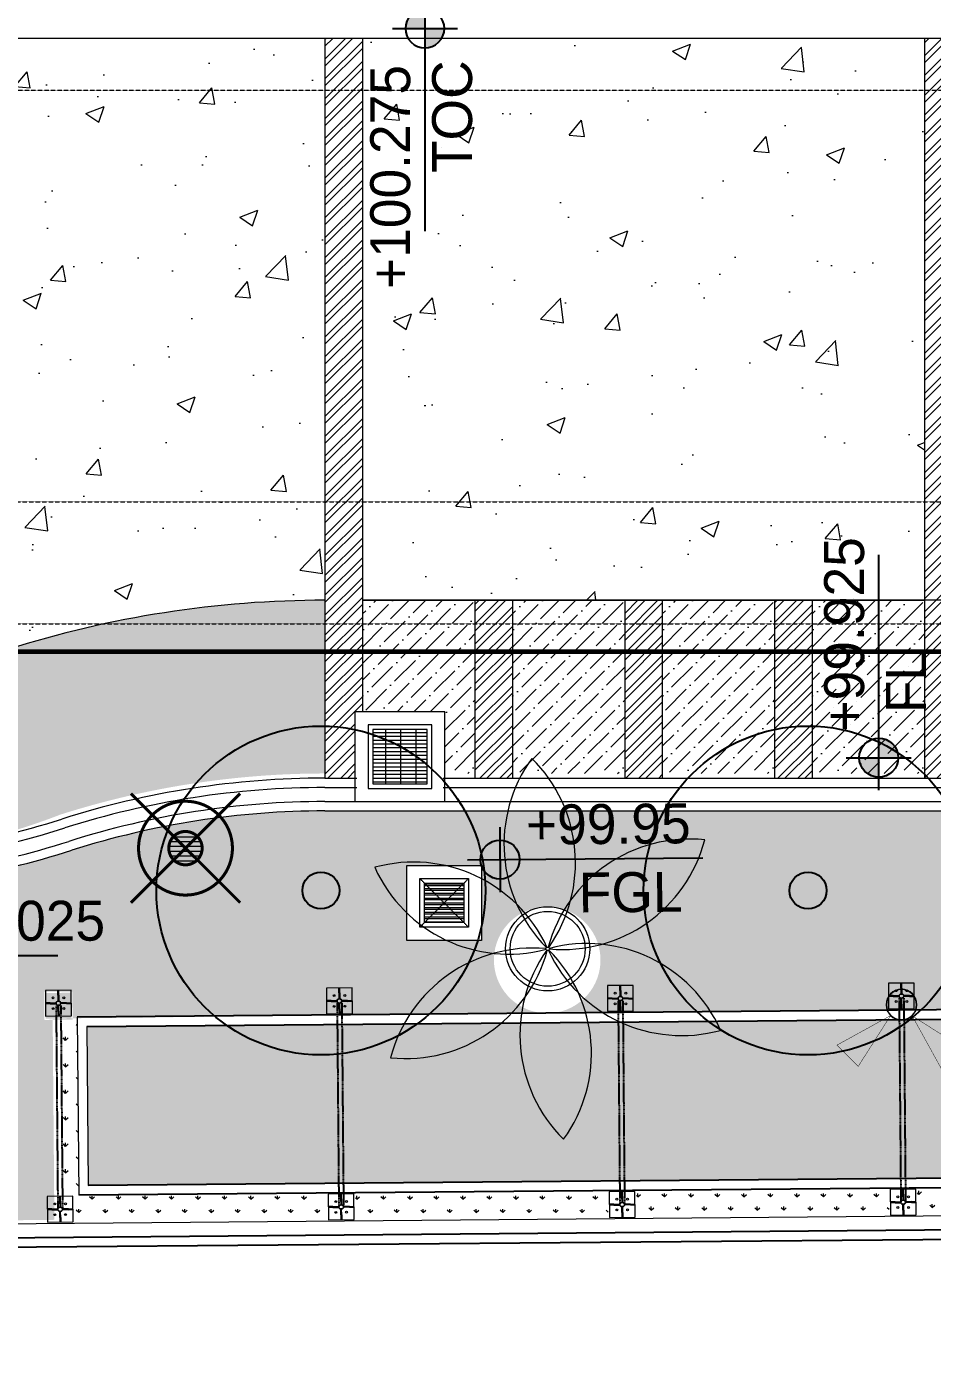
# Model space of a CAD drawing. Header units: millimetres. Extents: x 7964926 to 16080295, y -6277184 to -2986664.
# Drawn here: x 7994419 to 8004084, y -3153237 to -3138910 of the extents above; entities that cross this region are included whole.
import ezdxf

# ---------------------------------------------------------------- set-up
doc = ezdxf.new("R2010")
doc.units = ezdxf.units.MM
doc.header["$LTSCALE"] = 2000
doc.header["$MEASUREMENT"] = 0
for name, pattern in [('( Hidden )', [0.375, 0.25, -0.125]), ('1', [0, 0, 0]), ('HIDDEN', [0.375, 0.25, -0.125])]:
    doc.linetypes.add(name, pattern=pattern)
for name, color, linetype, lineweight in [('BASEMENT EDGE', 4, 'Continuous', 5), ('L - paving', 9, 'Continuous', 5), ('L- existing trees', 76, 'Continuous', 18), ('L-CHAMBERS', 50, 'Continuous', 5), ('L-compound wall', 7, 'Continuous', 20), ('L-ELE 1', 24, 'Continuous', 20), ('L-ELE 2', 30, 'Continuous', 15), ('L-ELE 4', 27, 'Continuous', 9), ('L-ELE-4', 44, 'Continuous', 5), ('L-HATCH-1', 9, 'Continuous', 5), ('L-HIDDEN', 5, 'HIDDEN', 9), ('L-kerb', 24, 'Continuous', 13), ('L-lights', 213, 'Continuous', 0), ('L-Paver 400x400', 250, '1', 13), ('L-SHRUBS', 96, 'Continuous', 18), ('STR-Capital', 8, 'Continuous', 15), ('STR-Retaining Wall', 250, 'HIDDEN', 15)]:
    doc.layers.add(name, color=color, linetype=linetype, lineweight=lineweight)
doc.layers.add('L - proposed trees', color=74, linetype='Continuous')
doc.layers.add('L-FL', color=7, linetype='Continuous')
doc.styles.add('Century Gothic', font='GOTHIC.TTF')
doc.styles.get("Standard").update_dxf_attribs({"font": 'romans.shx', "width": 0.75})
pattern_1 = [(45, (0.8185779266059399, 62375.11433652462), (66.29126073623884, 243.0679560328757), [312.5, -62.5, 0, -62.5])]
pattern_2 = [(49.99999999999999, (0, 0), (1972.465502152072, -172.5683712021365), [206.25, -2268.75]), (355, (0, 0), (-381.56616743575, 2068.528367675033), [165, -1815]), (100.45144446, (164.37212275, -14.380696), (1590.899328499558, 1895.959975163731), [175.285528, -1928.140808]), (46.18420000000002, (0, 550), (2934.913659346824, -455.1780221809605), [309.3749999999999, -3403.125]), (96.63563549, (244.57604875, 512.06840575), (2570.320350604128, 2678.826152130014), [262.9284405, -2892.21284]), (351.1841639899999, (0, 550), (2570.320348900626, 2678.826150742473), [247.5, -2722.50000275]), (21, (275, 412.5), (1641.49439332577, -1107.201949329682), [206.25, -2268.75]), (326.0000000000001, (275, 412.5), (669.1171627843497, 1994.162623878846), [165, -1815]), (71.45144474, (411.7911985, 320.2331715), (2310.61153600742, 886.9606702174731), [175.2855225, -1928.140808]), (37.50000000000001, (0, 0), (33.43960212254934, 915.4580980361065), [0, -1793, 0, -1842.5, 0, -1821.875]), (7.499999999999999, (0, 0), (723.4412279659086, 1084.632207676491), [0, -1050.5, 0, -1751.75, 0, -694.375]), (327.5, (-613.25, 0), (1468.011699474125, -62.02589726954433), [0, -687.5, 0, -2145, 0, -2846.25]), (317.5, (-888.25, 0), (1603.761965691562, 275.2887014138738), [0, -893.75, 0, -1424.5, 0, -2021.25])]
pattern_3 = [(45, (0, 0), (-106.0660171779821, 106.0660171779821), []), (45, (0, 75), (-106.0660171779821, 106.0660171779821), [])]
pattern_4 = [(90, (0, 0), (-141.4213562, 141.4213562), [37.5, -245.3427126]), (45, (0, 0), (-141.4213562373095, 141.4213562373095), [37.5, -162.5]), (135, (0, 0), (-141.4213562373095, -141.4213562373095), [37.5, -162.5])]

# ---------------------------------------------------------------- blocks, each defined once
blk = doc.blocks.new('finish lvl')
h = blk.add_hatch(color=256)
edge = h.paths.add_edge_path()
edge.add_ellipse((0.03779312691722225, 0.003030802937928456), major_axis=(-0.030468540123942, 0.030468540123942), ratio=0.9999999999984531, start_angle=-45.0000000000443, end_angle=45.00000000010281)
edge.add_line((-0.005295895751714852, 0.003030802937701083), (0.03779312691722236, 0.003030802937701083))
edge.add_line((0.03779312691722225, 0.003030802937928456), (0.03779312691722225, 0.04611982560686556))
edge = h.paths.add_edge_path()
edge.add_ellipse((0.03779312691722225, 0.003030802937928456), major_axis=(-0.030468540123909, 0.030468540123909), ratio=0.9999999999995983, start_angle=134.9999999999885, end_angle=224.999999999953)
edge.add_line((0.0808821495866141, 0.003030802938383204), (0.03779312691767689, 0.003030802938383204))
edge.add_line((0.03779312691722225, 0.003030802937928456), (0.03779312691722225, -0.04005821973088135))
for p, q in [((0.03779312691676751, 0.07484584072017242), (0.03779312691722225, -0.06878423484386076)), ((-0.03402191086343009, 0.00303080293815583), (0.4857257542894331, 0.003030802937473709))]:
    blk.add_line(p, q)
blk.add_ellipse((0.037793126917677, 0.00303080293815583), major_axis=(-0.030468540123953, 0.030468540123953), ratio=0.9999999999978331, start_param=1.570796326794534, end_param=7.85398163397412)
at = {"layer": 'L-FL'}
for tag, p in [('%%P0.00', (0.1256311287966128, 0.03566715156830469)), ('FIN.LVL.', (0.1074625354408454, -0.1030079454646966))]:
    blk.add_attdef(tag, p, '', height=0.08000000000000004, dxfattribs=at)
blk = doc.blocks.new('CHAMBERS')
at = {"layer": 'L-Paver 400x400', "true_color": 0x636466}
h = blk.add_hatch(dxfattribs=at)
h.set_pattern_fill('ANSI32', color=251, scale=135, angle=315)
h.set_pattern_definition([(0, (0.4799343226477504, 1.417475164402276), (1.4210854715202e-14, 50.62500000000001), []), (0, (17.35493429470807, -15.45752480719239), (1.4210854715202e-14, 50.62500000000001), [])])
h.paths.add_polyline_path([(7999084.227367846, -3148057.704323237), (7998664.227367677, -3148057.704323237), (7998664.227367676, -3148477.704323041), (7999084.227367845, -3148477.704323041)])
at = {"layer": 'L-CHAMBERS', "color": 42}
for points in [[(7999274.227367846, -3148667.704323237), (7998474.227367848, -3148667.704323237), (7998474.227367848, -3147867.704323237), (7999274.227367846, -3147867.704323237)], [(7999134.227367846, -3148527.704323237), (7998614.227367848, -3148527.704323237), (7998614.227367848, -3148007.704323237), (7999134.227367846, -3148007.704323237)], [(7999084.227367846, -3148477.704323237), (7998664.227367848, -3148477.704323237), (7998664.227367848, -3148057.704323237), (7999084.227367846, -3148057.704323237)]]:
    blk.add_lwpolyline(points, close=True, dxfattribs=at)
at = {"layer": 'L-Paver 400x400', "color": 251, "linetype": '( Hidden )', "ltscale": 0.005, "true_color": 0x636466}
for p, q in [((7998614.227367848, -3148007.704323238), (7999134.227367847, -3148527.704323237)), ((7998614.227367847, -3148527.704323237), (7999134.227367847, -3148007.704323237))]:
    blk.add_line(p, q, dxfattribs=at)
blk = doc.blocks.new('cb 1')
at = {"layer": 'L-Paver 400x400', "true_color": 0x636466}
h = blk.add_hatch(dxfattribs=at)
h.set_pattern_fill('GRATE', color=251, scale=1300)
h.set_pattern_definition([(0, (0, 0), (0, 40.625), []), (90, (0, 0), (-162.5, 9.950255243072245e-15), [])])
h.paths.add_polyline_path([(8080577.548487278, -3139539.649760513), (8079997.548487278, -3139539.649760513), (8079997.548487278, -3140119.649760513), (8080577.548487278, -3140119.649760513)])
at = {"layer": 'L-CHAMBERS', "color": 8}
blk.add_lwpolyline([(8079807.548487278, -3140309.649760513), (8080767.548487278, -3140309.649760513), (8080767.548487278, -3139349.649760513), (8079807.548487278, -3139349.649760513)], close=True, dxfattribs=at)
at = {"layer": 'L-CHAMBERS', "color": 37}
for points in [[(8079947.548487278, -3140169.649760513), (8080627.548487278, -3140169.649760513), (8080627.548487278, -3139489.649760513), (8079947.548487278, -3139489.649760513)], [(8079997.548487278, -3140119.649760513), (8080577.548487278, -3140119.649760513), (8080577.548487278, -3139539.649760513), (8079997.548487278, -3139539.649760513)]]:
    blk.add_lwpolyline(points, close=True, dxfattribs=at)
blk = doc.blocks.new('PL')
at = {"layer": 'L-lights'}
h = blk.add_hatch(dxfattribs=at)
h.set_pattern_fill('ANSI31', color=256, scale=32.5, style=0)
h.set_pattern_definition([(45, (5.943405767538934e-11, 1.438422714272747e-11), (-72.96458098368686, 72.96458098368687), [])])
edge = h.paths.add_edge_path()
edge.add_arc((-1.980708930204855e-10, -4.792233276873503e-11), 358.6952379030135, 89.65216382012761, 276.0669623147895)
edge.add_arc((-2.005542398819671e-10, -4.804645570288812e-11), 358.6952379030137, 276.0669623147899, 449.6521638201272)
at = {"layer": 'L-lights', "const_width": 65}
for points in [[(1.270153404675511e-09, -1658.684768646848), (1.270153404675511e-09, 1658.684768646877)], [(1658.676649893507, -2.17758473526645), (-1658.692887400218, -2.17758473526645)]]:
    blk.add_lwpolyline(points, dxfattribs=at)
for points in [[(6.123636782694438, 1008.676649893462, 1.057607136263516), (106.6097079497425, -1003.045588763812, 0.9455306849885294)], [(2.177584735642948, 358.6886279476718, 1.057607136266735), (37.91075155247358, -356.686204682835, 0.945530684985646)]]:
    blk.add_lwpolyline(points, format="xyb", close=True, dxfattribs=at)
blk = doc.blocks.new('A$C72E2098B')
at = {"const_width": 7.124140975820024}
for points in [[(-262.5584521177045, -4.736063854544856), (-1266.33229265473, 220.2493144647404), (-1266.332292660037, -292.5375193059786), (-262.5584521177045, -4.736063854544856)], [(0, -262.6011635163734), (-224.9853783154702, -1266.375004056218), (287.8014554489457, -1266.375004056218), (0, -262.6011635163734)], [(5.307898652419465e-09, -262.6011635127242), (-224.9853783101623, -1266.375004052569), (287.8014554542535, -1266.375004052569), (5.307898652419465e-09, -262.6011635127242)]]:
    blk.add_lwpolyline(points, dxfattribs=at)
for centre, radius in [((5.307898652419465e-09, 3.649180323538382e-09), 262.6011635163821), ((0, 0), 262.6011635163821), ((0, 0), 262.5073533478349), ((0, 0), 262.4135431792878), ((0, 0), 262.3197330107406), ((0, 0), 262.2259228421934), ((0, 0), 262.1321126736462), ((0, 0), 262.0383025050991), ((0, 0), 261.9444923365519), ((0, 0), 261.8506821680048), ((0, 0), 261.7568719994576), ((0, 0), 261.6630618309104), ((0, 0), 261.5692516623633), ((0, 0), 261.4754414938161), ((0, 0), 261.3816313252689), ((0, 0), 261.2878211567217), ((0, 0), 261.1940109881746), ((0, 0), 261.1002008196274), ((0, 0), 261.0063906510802), ((0, 0), 260.912580482533), ((0, 0), 260.8187703139859), ((0, 0), 260.7249601454387), ((0, 0), 260.6311499768915), ((0, 0), 260.5373398083444), ((0, 0), 260.4435296397972), ((0, 0), 260.34971947125), ((0, 0), 260.2559093027029), ((0, 0), 260.1620991341557), ((0, 0), 260.0682889656085), ((0, 0), 259.9744787970614), ((0, 0), 259.8806686285142), ((0, 0), 259.786858459967), ((0, 0), 259.6930482914199), ((0, 0), 259.5992381228727), ((0, 0), 259.5054279543255), ((0, 0), 259.4116177857783), ((0, 0), 259.3178076172312), ((0, 0), 259.223997448684), ((0, 0), 259.1301872801368), ((0, 0), 259.0363771115897), ((0, 0), 258.9425669430425), ((0, 0), 258.8487567744953), ((0, 0), 258.7549466059481), ((0, 0), 258.661136437401), ((0, 0), 258.5673262688538), ((0, 0), 258.4735161003067), ((0, 0), 258.3797059317595), ((0, 0), 258.2858957632123), ((0, 0), 258.1920855946652), ((0, 0), 258.098275426118), ((0, 0), 258.0044652575708), ((0, 0), 257.9106550890236), ((0, 0), 257.8168449204765), ((0, 0), 257.7230347519293), ((0, 0), 257.6292245833821), ((0, 0), 257.5354144148349)]:
    blk.add_circle(centre, radius)
blk = doc.blocks.new('tree14 pp')
at = {"layer": 'L - proposed trees', "ltscale": 2000}
for radius in [1275.302534825622, 143.4666385081149]:
    blk.add_circle((-1172.818588513415, 1330.713593520573), radius, dxfattribs=at)
blk = doc.blocks.new('bp1')
at = {"layer": 'L-ELE 1', "color": 7, "ltscale": 0.03}
blk.add_circle((0, 0), 25, dxfattribs=at)
at = {"layer": 'L-ELE 2', "color": 8}
for p, q in [((-87.40734214991605, 5.000000005746882, 0.001866867960566951), (-137.3778925324259, 5.000000010344026, 0.001866867967843398)), ((-5.000000002012486, 85.84825888508931), (-5.000000002999196, 138.7906401080723)), ((4.999999999850159, 85.87111063115299), (4.999999996889954, 138.7906401075636)), ((87.40734214991605, 5.000000005746882, 0.001866867960566951), (137.3778925324259, 5.000000010344026, 0.001866867967843398)), ((-87.43019389671332, -4.999999996114089, 0.001866867960524767), (-137.3778925336252, -4.999999989655976, 0.001866867967843331)), ((-5.000000002012486, -85.84825888508931), (-5.000000002943809, -135.8188092675991)), ((4.999999999850159, -85.87111063115299), (4.999999997056191, -135.8188092680648)), ((87.43019389671332, -4.999999996114089, 0.001866867960524767), (137.3778925336252, -4.999999989655976, 0.001866867967843331))]:
    blk.add_line(p, q, dxfattribs=at)
for centre in [(-57.38284355495125, 57.38392789056525, 0.001866895553976899), (57.38343019783497, 57.38334125094116, 0.001866895553976899), (-57.38334125466645, -57.38343019597232, 0.001866895553976899), (57.38392788730562, -57.38284355774522, 0.001866895553976899)]:
    blk.add_circle(centre, 10, dxfattribs=at)
at = {"layer": 'L-ELE 4'}
for p, q in [((-87.43019389597973, 5.000000003885913, 0.001866867947767412), (-24.4948974283725, 4.999999997351014, 0.001866867956988422)), ((-87.43019389597973, 5.000000003885914, 0.001866867947767412), (-87.43019389671332, -4.999999995814406, 0.001866867947767277)), ((-5.000000000149841, 85.87111063115299), (-4.999999998287196, 24.75179204670712)), ((-5.000000000149842, 85.87111063115299), (4.999999999550476, 85.87111063115299)), ((4.999999999850159, 85.87111063161865), (4.999999999850159, 24.14400342153385)), ((87.43019389597973, 5.000000003885913, 0.001866867947767412), (24.4948974283725, 4.999999997351014, 0.001866867956988422)), ((87.43019389597973, 5.000000003885914, 0.001866867947767412), (87.43019389671332, -4.999999995814406, 0.001866867947767277)), ((-87.43019389717898, -4.999999996114089, 0.00186686794776719), (-24.49489742768257, -5.000000000731, 0.001866867956988757)), ((-5.000000000149841, -85.87111063115299), (-4.999999998287196, -24.75179204670712)), ((-5.000000000149842, -85.87111063115299), (4.999999999550476, -85.87111063115299)), ((4.999999999850159, -85.87111063161865), (4.999999999850159, -24.14400342153385)), ((87.43019389717898, -4.999999996114089, 0.00186686794776719), (24.49489742768257, -5.000000000731, 0.001866867956988757))]:
    blk.add_line(p, q, dxfattribs=at)
at = {"layer": 'L-ELE-4', "elevation": 0.001866867967843331}
blk.add_lwpolyline([(137.231556834653, -135.8188092745841), (137.2315568476915, 138.7906401008368), (-137.377892526798, 138.7906401148066), (-137.3778925398365, -135.8188092610799)], close=True, dxfattribs=at)
at = {"layer": 'L-SHRUBS', "color": 250}
blk.add_circle((0, 0), 22, dxfattribs=at)
blk = doc.blocks.new('plam 1')
at = {"layer": 'L- existing trees'}
blk.add_circle((18691.24329189213, 10681.50307737615), 0.01259822064505469, dxfattribs=at)
for centre, major_axis, ratio, start_param, end_param in [((18692.18483846516, 10682.00705469291), (-0.7551500129593981, 0.7551500129593984), 0.9999999999221821, -0.142479172760305, 1.26503951691869), ((18690.59946198878, 10682.35859462703), (-0.7571085495885552, 0.7571085495885551), 0.9999999999214267, 3.013099626958253, 4.416231272074521), ((18691.27760801913, 10682.57046928463), (-0.755150012958269, 0.7551500129582689), 0.9999999999264555, 0.9047183779975385, 2.31223706823846), ((18690.18047726691, 10681.37326294998), (-0.7571085495863722, 0.7571085495863723), 0.9999999999260709, 4.060297177710615, 5.463428823434016), ((18692.15052233815, 10680.93966278443), (-0.755150012960137, 0.7551500129601366), 0.9999999999209107, -1.189676724922368, 0.2178419665983262), ((18691.66227661401, 10682.48840905321), (-0.7571085495877312, 0.7571085495877311), 0.9999999999241717, 1.965902074801756, 3.369033721785306), ((18690.82430717025, 10680.51774569909), (-0.7571085495877312, 0.7571085495877311), 0.9999999999241717, -1.175690578788037, 0.2274410681955126), ((18690.33606144613, 10682.06649196788), (-0.7551500129593878, 0.7551500129593877), 0.999999999925126, 1.951915928665749, 3.35943462018723), ((18691.8871217955, 10680.64756012527), (-0.7571085495885552, 0.7571085495885551), 0.9999999999214267, -0.1284930266315407, 1.274638618484728), ((18690.3017453191, 10680.9991000594), (-0.7551500129585874, 0.7551500129585873), 0.9999999999256194, 2.999113480829971, 4.406632170507497), ((18692.3061065174, 10681.63289180233), (-0.7571085495892501, 0.75710854958925), 0.9999999999211854, 0.9187045241248621, 2.321836169841844), ((18691.20897576513, 10680.43568546768), (-0.7551500129613562, 0.7551500129613561), 0.9999999999224967, 4.04631103158885, 5.453829721822878)]:
    blk.add_ellipse(centre, major_axis=major_axis, ratio=ratio, start_param=start_param, end_param=end_param, dxfattribs=at)

msp = doc.modelspace()

# ---------------------------------------------------------------- hatches: boundary and pattern name
at = {"layer": 'L - paving'}
h = msp.add_hatch(dxfattribs=at)
h.set_pattern_fill('ANSI36', color=37, scale=1000)
h.set_pattern_definition(pattern_1)
edge = h.paths.add_edge_path()
edge.add_line((7992136.253626462, -3148034.96646662), (7992136.253626462, -3147784.96646662))
edge.add_arc((7992306.324730385, -3140956.623095941), 6830.460992370101, 268.5732495054793, 291.2160302163969)
edge.add_arc((7997602.285093603, -3156184.966466388), 9299.99999976767, 89.99999999986801, 107.6780703949938, ccw=False)
edge.add_line((7997602.285093624, -3146884.96646662), (7997602.285093624, -3145034.966466619))
edge.add_arc((7997602.285093624, -3156184.9664666), 11149.99999998091, 90, 107.6780704830088)
edge.add_arc((7992136.253625932, -3139034.966466785), 6850.000000003242, 162.2472098696303, 287.678070487642, ccw=False)
edge.add_arc((7974192.159000194, -3131834.184324568), 12512.27109988789, 335.8849368719528, 350.1766932837552)
edge.add_line((7986520.982429813, -3133968.907004067), (7984258.098864128, -3133968.907004067))
edge.add_arc((7977879.431459653, -3133322.323556682), 6411.354615940402, 332.5518691598264, 354.2118956154298, ccw=False)
edge.add_line((7983569.050172961, -3136277.60812987), (7983260.869696219, -3137542.465179925))
edge.add_arc((7992136.253629111, -3139034.9664671), 9000.00000269124, 170.4543437858088, 171.4430528744659)
edge.add_arc((7992162.879508385, -3139026.220079937), 9025.036910237823, 171.5231127321314, 224.8467537077256)
edge.add_line((7985764.16882064, -3145390.793338664), (7985927.846079977, -3145550.768469194))
edge.add_arc((7992136.253626521, -3139034.966466545), 9000.000000094495, 226.3838957769742, 238.6611735140266)
edge.add_line((7987455.371477143, -3146721.925703157), (7987825.702009929, -3146032.589657113))
edge.add_line((7987825.702009929, -3146032.589657113), (7988671.389385467, -3146486.916480949))
edge.add_line((7988671.389385467, -3146486.916480949), (7988300.776012066, -3147176.779008645))
edge.add_arc((7992136.253626463, -3139034.966466614), 9000.000000006448, 244.7756255570314, 269.9999999999941)
h = msp.add_hatch(dxfattribs=at)
h.set_pattern_fill('ANSI36', color=37, scale=1000)
h.set_pattern_definition(pattern_1)
edge = h.paths.add_edge_path()
edge.add_line((7992136.253626462, -3148034.966466621), (7992136.253626462, -3147784.96646662))
edge.add_arc((7992306.324730385, -3140956.623095941), 6830.460992370101, 268.5732495054793, 291.2160302163969)
edge.add_arc((7997602.285093603, -3156184.966466388), 9299.99999976767, 89.99999999986801, 107.6780703949938, ccw=False)
edge.add_line((7997602.285093624, -3146884.96646662), (7997602.285093624, -3145034.966466619))
edge.add_arc((7997602.285093624, -3156184.9664666), 11149.99999998091, 90, 107.6780704830088)
edge.add_arc((7992136.253625932, -3139034.966466785), 6850.000000003242, 162.2472098696303, 287.678070487642, ccw=False)
edge.add_arc((7974192.159000194, -3131834.184324568), 12512.27109988789, 335.8849368719528, 350.1766932837552)
edge.add_line((7986520.982429813, -3133968.907004067), (7984258.098864128, -3133968.907004067))
edge.add_arc((7977879.431459653, -3133322.323556682), 6411.354615940402, 332.5518691598264, 354.2118956154298, ccw=False)
edge.add_line((7983569.050172961, -3136277.60812987), (7983260.869696219, -3137542.465179923))
edge.add_arc((7983415.587677861, -3138827.695208563), 1294.509127182476, 83.13567760408239, 96.86432325335761, ccw=False)
edge.add_arc((7992114.518095109, -3139047.702520507), 8675.788490501049, 170.0087010145854, 226.4297970721828)
edge.add_line((7986134.792998086, -3145333.575069004), (7985927.846079867, -3145550.768469089))
edge.add_arc((7992136.253626492, -3139034.966466583), 9000.000000047226, 226.383895775975, 238.6611735140586)
edge.add_line((7987455.371477143, -3146721.925703157), (7987825.702009929, -3146032.589657113))
edge.add_line((7987825.702009929, -3146032.589657113), (7988671.389385467, -3146486.916480949))
edge.add_line((7988671.389385467, -3146486.916480949), (7988300.776012066, -3147176.779008645))
edge.add_arc((7992136.253626464, -3139034.966466615), 9000.000000006003, 244.7756255570235, 269.9999999999881)
h = msp.add_hatch(dxfattribs=at)
h.set_pattern_fill('AR-CONC', color=252, scale=275)
h.set_pattern_definition(pattern_2)
edge = h.paths.add_edge_path()
edge.add_arc((7997587.678664085, -3156086.954158632), 11051.99734401748, 89.9242773062686, 107.0281363160585, ccw=False)
edge.add_line((7997602.285093624, -3145034.96646662), (7997602.285093624, -3139091.999979361))
edge.add_line((7997602.285093624, -3139091.999979361), (7993336.122833848, -3139034.96646662))
edge.add_arc((7993336.239641055, -3138284.684469074), 750.282006637687, 180.0214413122974, 269.99107994064593, ccw=False)
edge.add_line((7992585.957686953, -3138284.965240723), (7992585.957686953, -3137384.965240723))
edge.add_line((7992585.957686953, -3137384.965240723), (7992886.120937575, -3137384.965282014))
edge.add_line((7992886.120937575, -3137384.965282014), (7992886.057686956, -3133968.907004067))
edge.add_line((7992886.057686956, -3133968.907004067), (7992886.057686956, -3133968.907004066))
edge.add_line((7992886.057686956, -3133968.907004066), (7986520.982429649, -3133968.907004984))
edge.add_arc((7973090.902802498, -3131571.948406605), 13642.30366594854, 336.1652578605106, 349.8805787208518, ccw=False)
edge.add_arc((7992136.509161952, -3139036.608788519), 6850.71268660344, 163.4468048010526, 288.8613136195934)
h = msp.add_hatch(dxfattribs=at)
h.set_pattern_fill('AR-CONC', color=252, scale=275)
h.set_pattern_definition(pattern_2)
h.paths.add_polyline_path([(7998002.350489931, -3145034.96646662), (8004002.219697316, -3145034.96646662), (8004002.154301009, -3140411.595367588), (8004002.021612105, -3140411.595367588), (8004002.021612106, -3139034.966466619), (8003042.021612106, -3139034.966466619), (7998002.285093623, -3139034.96646662)])
h = msp.add_hatch(dxfattribs=at)
h.set_pattern_fill('ANSI36', color=37, scale=1000)
h.set_pattern_definition([(45, (-98999.18142208271, -2012.856492858846), (66.29126073623884, 243.0679560328757), [312.5, -62.5, 0, -62.5])])
edge = h.paths.add_edge_path()
edge.add_line((7998002.285093624, -3146224.96646662), (7998882.152404724, -3146224.96646662))
edge.add_line((7998882.152404724, -3146202.5), (7998882.152404723, -3146884.96646662))
edge.add_line((7998882.152404722, -3146884.96646662), (7999202.285093621, -3146884.96646662))
edge.add_line((7999202.285093622, -3146884.96646662), (7999202.285093622, -3145034.966466619))
edge.add_line((7999202.285093622, -3145034.96646662), (7998002.285093622, -3145034.96646662))
edge.add_line((7998002.285093622, -3145034.96646662), (7998002.285093624, -3146182.5))
h = msp.add_hatch(dxfattribs=at)
h.set_pattern_fill('ANSI36', color=37, scale=1000)
h.set_pattern_definition([(45, (-97399.18142208457, -2012.856492858846), (66.29126073623884, 243.0679560328757), [312.5, -62.5, 0, -62.5])])
h.paths.add_polyline_path([(7999602.28509362, -3146884.96646662), (8000802.28509362, -3146884.96646662), (8000802.28509362, -3145034.96646662), (7999602.28509362, -3145034.96646662)])
h = msp.add_hatch(dxfattribs=at)
h.set_pattern_fill('ANSI36', color=37, scale=1000)
h.set_pattern_definition([(45, (-95799.18142208457, -2012.856492858846), (66.29126073623884, 243.0679560328757), [312.5, -62.5, 0, -62.5])])
h.paths.add_polyline_path([(8001202.28509362, -3146884.96646662), (8002402.28509362, -3146884.96646662), (8002402.28509362, -3145034.96646662), (8001202.28509362, -3145034.96646662)])
h = msp.add_hatch(dxfattribs=at)
h.set_pattern_fill('ANSI36', color=37, scale=1000)
h.set_pattern_definition([(45, (-94199.18142208178, -2012.856492858846), (66.29126073623884, 243.0679560328757), [312.5, -62.5, 0, -62.5])])
h.paths.add_polyline_path([(8002802.285093624, -3146884.96646662), (8004002.285093624, -3146884.96646662), (8004002.285093624, -3145034.96646662), (8002802.285093624, -3145034.96646662)])
at = {"layer": 'L-HATCH-1'}
h = msp.add_hatch(dxfattribs=at)
h.set_pattern_fill('STEEL', color=26, scale=1200)
h.set_pattern_definition(pattern_3)
h.paths.add_polyline_path([(7997922.417782534, -3146934.96646662), (7997922.417782535, -3146224.96646662), (7998002.285093623, -3146224.96646662), (7998002.285093624, -3139034.966466619), (7997602.285093624, -3139034.966466619), (7997602.285093624, -3146934.96646662)])
h = msp.add_hatch(dxfattribs=at)
h.set_pattern_fill('STEEL', color=26, scale=1200)
h.set_pattern_definition(pattern_3)
h.paths.add_polyline_path([(8004402.285093624, -3139034.966466619), (8004002.285093624, -3139034.966466619), (8004002.285093624, -3146934.96646662), (8004402.285093624, -3146934.96646662)])
h = msp.add_hatch(dxfattribs=at)
h.set_pattern_fill('STEEL', color=26, scale=1200)
h.set_pattern_definition(pattern_3)
h.paths.add_polyline_path([(7999602.28509362, -3145034.96646662), (7999202.28509362, -3145034.96646662), (7999202.28509362, -3146934.966466621), (7999602.28509362, -3146934.966466621)])
h = msp.add_hatch(dxfattribs=at)
h.set_pattern_fill('STEEL', color=26, scale=1200)
h.set_pattern_definition(pattern_3)
h.paths.add_polyline_path([(8001202.28509362, -3145034.96646662), (8000802.28509362, -3145034.96646662), (8000802.28509362, -3146934.966466621), (8001202.28509362, -3146934.966466621)])
h = msp.add_hatch(dxfattribs=at)
h.set_pattern_fill('STEEL', color=26, scale=1200)
h.set_pattern_definition(pattern_3)
h.paths.add_polyline_path([(8002802.285093624, -3145034.96646662), (8002402.285093624, -3145034.96646662), (8002402.285093624, -3146934.966466621), (8002802.285093624, -3146934.966466621)])
h = msp.add_hatch(dxfattribs=at)
h.set_pattern_fill('DOTS', color=44, scale=1500)
h.set_pattern_definition([(0, (0, 0), (46.875, 93.75), [0, -93.75])])
h.paths.add_polyline_path([(8027903.37361587, -3149308.362325747), (7995073.00614458, -3149585.992596919), (7995073.006144579, -3151286.053381484), (8027902.151796752, -3151008.433442635)])
at = {"layer": 'L-SHRUBS'}
h = msp.add_hatch(dxfattribs=at)
h.set_pattern_fill('GRASS', color=256, scale=200)
h.set_pattern_definition(pattern_4)
edge = h.paths.add_edge_path(flags=16)
edge.add_arc((8005885.335297962, -3148134.512192961), 425, 0, 360)
h.paths.add_polyline_path([(8024129.747714176, -3147650.124537695), (8024929.747714174, -3147650.124537694), (8024929.747714175, -3148450.124537694), (8024129.747714175, -3148450.124537694)], flags=16)
h.paths.add_polyline_path([(7998474.360056754, -3148667.704332408), (7998474.360056753, -3147867.704332408), (7999274.360056752, -3147867.704332408), (7999274.360056751, -3148667.704332408)], flags=16)
h.paths.add_polyline_path([(7980422.259464434, -3148862.067723561), (7981216.211501912, -3148960.252051146), (7981118.027174328, -3149754.204088625), (7980324.075136848, -3149656.019761039)], flags=16)
edge = h.paths.add_edge_path(flags=17)
edge.add_line((8027669.895063575, -3147284.96646662), (8027669.895063575, -3147984.96646662))
edge.add_line((8027669.895063575, -3147984.96646662), (8026969.895063576, -3147984.96646662))
edge.add_arc((8027319.895063574, -3147634.966466619), 494.9747468295955, 44.99999999988569, 225.0000000001906, ccw=False)
edge = h.paths.add_edge_path(flags=16)
edge.add_arc((8027752.358261462, -3148661.143631131), 24.99999999839284, 101.5369590292104, 168.4630409762313)
edge.add_line((8027727.863364034, -3148656.143631136), (8027614.98036893, -3148656.143631123))
edge.add_line((8027614.98036893, -3148656.143631123), (8027614.980368935, -3148522.352991018))
edge.add_line((8027614.980368935, -3148522.352991018), (8027747.35826146, -3148522.352991024))
edge.add_line((8027747.35826146, -3148522.352991024), (8027747.358261464, -3148636.648733705))
edge = h.paths.add_edge_path(flags=16)
edge.add_line((8027776.85315889, -3148666.143631134), (8027889.589818302, -3148666.143631123))
edge.add_line((8027889.589818302, -3148666.143631123), (8027889.589818297, -3148796.962440407))
edge.add_line((8027889.589818297, -3148796.962440407), (8027757.35826146, -3148796.962440401))
edge.add_line((8027757.35826146, -3148796.962440401), (8027757.358261462, -3148685.638528561))
edge.add_arc((8027752.358261463, -3148661.143631133), 24.99999999994787, 281.5369590306614, 348.4630409662016)
h.paths.add_polyline_path([(8012106.674314057, -3148440.373997618), (8011973.784337142, -3147971.037236938), (8012573.784337088, -3147971.037236935), (8012573.784337082, -3148571.037236922)], flags=16)
edge = h.paths.add_edge_path()
edge.add_arc((7992134.563871524, -3139015.364277468), 9119.634678634195, 271.2672562422673, 288.06182674402163, ccw=False)
edge.add_line((7992336.253626466, -3148132.768398955), (7992336.253626462, -3150233.180609951))
edge.add_arc((7992052.713112599, -3139243.74755302), 10993.09029053112, 224.9059240626628, 271.47797172027987, ccw=False)
edge.add_line((7984266.671672273, -3147004.262537561), (7985646.585662501, -3145556.025408043))
edge.add_arc((7992136.253626456, -3139034.966466623), 9199.999999993424, 198.1280158151937, 225.1382372442873, ccw=False)
edge.add_line((7983392.907521103, -3141897.465179613), (7981282.572040671, -3141897.465179921))
edge.add_line((7981282.572040671, -3141897.465179921), (7980090.004028328, -3151540.977810835))
edge.add_line((7980090.004028328, -3151540.977810835), (7991611.395836284, -3151686.764309609))
edge.add_line((7991611.395836284, -3151686.764309609), (7994713.366572893, -3151652.442140487))
edge.add_line((7994713.366572893, -3151652.442140487), (7994695.180325171, -3149501.879836189))
edge.add_line((7994695.180325171, -3149501.879836189), (7999936.717015279, -3149444.859010579))
edge.add_arc((7999974.495637396, -3148876.947397808), 569.1667806625068, -85.22515541614632, 266.1941767744729, ccw=False)
edge.add_line((8000021.873268179, -3149444.138886029), (8008402.065721613, -3149373.271719972))
edge.add_arc((8008402.419085774, -3148878.423247685), 494.8485984521261, -88.99006456538359, 269.9590859167845, ccw=False)
edge.add_line((8008411.141181178, -3149373.194973274), (8015732.15143922, -3149323.980517817))
edge.add_line((8015732.15143922, -3149323.980517817), (8015618.62334544, -3149323.980517812))
edge.add_line((8015618.62334544, -3149323.980517812), (8015618.62334545, -3149193.16170854))
edge.add_line((8015618.62334545, -3149193.16170854), (8015731.506340553, -3149193.161708551))
edge.add_arc((8015756.001237981, -3149188.16170855), 24.99999999940789, 191.5369590352709, 258.4630409735212)
edge.add_line((8015751.001237984, -3149212.656605978), (8015751.00123798, -3149323.82111434))
edge.add_line((8015751.00123798, -3149323.82111434), (8017290.567120318, -3149279.342946467))
edge.add_arc((8017290.567120317, -3148829.342946467), 449.9999999995343, -88.60253534026509, 270.0000000001186, ccw=False)
edge.add_line((8017301.541693904, -3149279.209102935), (8027893.993280831, -3149221.133802762))
edge.add_line((8027893.993280831, -3149221.133802762), (8027902.29031032, -3147284.966660265))
edge.add_line((8027902.29031032, -3147284.966660265), (7997602.285093624, -3147284.96646662))
edge.add_arc((7997602.285093619, -3156184.966466597), 8899.999999977183, 89.99999999996403, 107.2568865027066)
edge = h.paths.add_edge_path(flags=0)
edge.add_arc((7994756.670491889, -3149367.014229161), 25, 0, 360)
edge = h.paths.add_edge_path(flags=0)
edge.add_arc((7994756.670491889, -3149367.014229161), 22, 0, 360)
h.paths.add_polyline_path([(7994907.847829177, -3149514.255191563), (7994905.310967425, -3149214.265917867), (7994605.321693729, -3149216.80277962), (7994607.85855548, -3149516.792053315)], flags=17)
h.paths.add_polyline_path([(7994895.045653914, -3149501.667724024), (7994892.723499884, -3149227.06809313), (7994618.123868991, -3149229.390247159), (7994620.446023021, -3149503.989878053)], flags=16)
edge = h.paths.add_edge_path(flags=0)
edge.add_line((7994762.396456908, -3149452.839988498), (7994761.874479781, -3149391.1150883))
edge = h.paths.add_edge_path(flags=0)
edge.add_line((7994752.396814452, -3149452.924550556), (7994751.879976912, -3149391.807417253))
edge = h.paths.add_edge_path(flags=0)
edge.add_line((7994752.396621211, -3149452.901699627), (7994752.819182473, -3149502.870463345))
edge = h.paths.add_edge_path(flags=0)
edge.add_line((7994762.396456908, -3149452.839988497), (7994762.818824929, -3149502.785901287))
edge = h.paths.add_edge_path(flags=0)
edge.add_arc((7994814.537609192, -3149423.909770724), 10, 0, 360)
edge = h.paths.add_edge_path(flags=0)
edge.add_arc((7994698.804449711, -3149310.117594135), 10, 0, 360)
edge = h.paths.add_edge_path(flags=0)
edge.add_arc((7994813.566625032, -3149309.147693514), 10, 0, 360)
edge = h.paths.add_edge_path(flags=0)
edge.add_arc((7994699.774448439, -3149424.880852998), 10, 0, 360)
edge = h.paths.add_edge_path(flags=0)
edge.add_line((7994752.396814452, -3149452.924550556), (7994762.396456908, -3149452.839988497))
edge = h.paths.add_edge_path(flags=0)
edge.add_line((7994760.944169326, -3149281.103907766), (7994761.466146453, -3149342.828807964))
edge = h.paths.add_edge_path(flags=0)
edge.add_line((7994750.944526869, -3149281.188469825), (7994751.461364413, -3149342.305603128))
edge = h.paths.add_edge_path(flags=0)
edge.add_line((7994750.944720106, -3149281.211320754), (7994750.497028429, -3149228.270832452))
edge = h.paths.add_edge_path(flags=0)
edge.add_line((7994760.944169326, -3149281.103907766), (7994760.496670886, -3149228.186270393))
edge = h.paths.add_edge_path(flags=0)
edge.add_line((7994750.944526869, -3149281.188469825), (7994760.944169326, -3149281.103907766))
edge = h.paths.add_edge_path(flags=0)
edge.add_line((7994669.285705031, -3149372.753378106), (7994732.21875129, -3149372.221184286))
edge = h.paths.add_edge_path(flags=0)
edge.add_line((7994669.201142973, -3149362.75373565), (7994732.13418923, -3149362.221541832))
edge = h.paths.add_edge_path(flags=0)
edge.add_line((7994669.223993902, -3149362.753542409), (7994619.255230184, -3149363.176103667))
edge = h.paths.add_edge_path(flags=0)
edge.add_line((7994669.285705032, -3149372.753378106), (7994619.339792242, -3149373.175746123))
edge = h.paths.add_edge_path(flags=0)
edge.add_line((7994669.201142973, -3149362.75373565), (7994669.285705032, -3149372.753378106))
edge = h.paths.add_edge_path(flags=0)
edge.add_line((7994844.139840806, -3149371.274722665), (7994781.206794547, -3149371.806916494))
edge = h.paths.add_edge_path(flags=0)
edge.add_line((7994844.055278746, -3149361.275080208), (7994781.122232489, -3149361.80727404))
edge = h.paths.add_edge_path(flags=0)
edge.add_line((7994844.032427817, -3149361.275273446), (7994894.001191535, -3149360.852712179))
edge = h.paths.add_edge_path(flags=0)
edge.add_line((7994844.139840806, -3149371.274722665), (7994894.085753595, -3149370.852354635))
edge = h.paths.add_edge_path(flags=0)
edge.add_line((7994844.055278746, -3149361.275080208), (7994844.139840806, -3149371.274722665))
h = msp.add_hatch(dxfattribs=at)
h.set_pattern_fill('GRASS', color=256, scale=200)
h.set_pattern_definition(pattern_4)
h.paths.add_polyline_path([(7994973.972069268, -3151399.959201145), (7994957.902157681, -3149499.658126862), (7994788.822457065, -3149502.422369261), (7994798.685681487, -3151367.770006304), (7994923.680154343, -3151387.289071237), (7994926.364810294, -3151637.277058701), (7997624.361330051, -3151623.871171009), (7997625.18959167, -3151376.801090606)])
h = msp.add_hatch(dxfattribs=at)
h.set_pattern_fill('GRASS', color=256, scale=200)
h.set_pattern_definition(pattern_4)
h.paths.add_polyline_path([(8000625.306041464, -3151351.430526188), (7997927.085809335, -3151374.98622575), (7997926.257547252, -3151661.908441221), (8000624.477779381, -3151648.500551479)])
h = msp.add_hatch(dxfattribs=at)
h.set_pattern_fill('GRASS', color=256, scale=200)
h.set_pattern_definition([(90, (2999.892736957408, 25.36861747968942), (-141.4213562, 141.4213562), [37.5, -245.3427126]), (45, (2999.892736957408, 25.36861747968942), (-141.4213562373095, 141.4213562373095), [37.5, -162.5]), (135, (2999.892736957408, 25.36861747968942), (-141.4213562373095, -141.4213562373095), [37.5, -162.5])])
h.paths.add_polyline_path([(8003625.198778422, -3151326.061908709), (8000926.978546293, -3151349.617608272), (8000926.150284209, -3151636.539823742), (8003624.370516338, -3151623.131934)])
h = msp.add_hatch(dxfattribs=at)
h.set_pattern_fill('GRASS', color=256, scale=200)
h.set_pattern_definition([(90, (5999.772247527726, 52.21517372457311), (-141.4213562, 141.4213562), [37.5, -245.3427126]), (45, (5999.772247527726, 52.21517372457311), (-141.4213562373095, 141.4213562373095), [37.5, -162.5]), (135, (5999.772247527726, 52.21517372457311), (-141.4213562373095, -141.4213562373095), [37.5, -162.5])])
h.paths.add_polyline_path([(8006625.090787245, -3151300.693297388), (8003926.870555116, -3151324.24899695), (8003926.02979478, -3151609.693267497), (8006624.250026909, -3151596.285377755)])

# ---------------------------------------------------------------- linework, layer by layer
at = {"layer": 'BASEMENT EDGE', "color": 2, "linetype": '( Hidden )', "ltscale": 0.01, "const_width": 50}
msp.add_lwpolyline([(7981805.827278946, -3086059.967953469), (7976491.006109476, -3129797.46565373), (7978510.206521805, -3129797.46565373), (7978510.206521805, -3137797.465291389), (7982586.190326475, -3137797.465291393), (7982586.190326475, -3145584.965291392), (8038276.190326475, -3145584.965291392), (8038276.190326475, -3143084.965291393), (8166136.190326478, -3143084.965291393), (8166136.191441908, -3086059.965282003)], close=True, dxfattribs=at)
at = {"layer": 'L-compound wall'}
msp.add_line((7992933.489475187, -3151704.43929574), (8024762.969591998, -3151435.273036674), dxfattribs=at)
at = {"layer": 'L-compound wall', "color": 7, "lineweight": 25}
msp.add_line((7992933.121066121, -3151854.447774538), (8024764.140387053, -3151585.26849918), dxfattribs=at)
at = {"layer": 'L-compound wall', "lineweight": 25}
msp.add_lwpolyline([(8175893.586245873, -3077164.374301981), (7980862.945159239, -3077508.090668121), (7978305.124828079, -3097896.607832287), (7976331.01029449, -3114636.526972916), (7971810.414036102, -3151672.070342278), (7992932.742771153, -3151954.453417468), (8024764.788228069, -3151685.265464583), (8063758.699941444, -3151406.280851228), (8108734.296880024, -3151866.177734863), (8174286.973501227, -3153236.992930519), (8175095.256693388, -3114965.032729664), (8270296.784206889, -3115122.376169953), (8270280.009804663, -3116338.856435483), (8274728.881882717, -3116451.333088821), (8275279.372631292, -3076529.724445269), (8270829.795642485, -3076468.367926075)], close=True, dxfattribs=at)
msp.add_lwpolyline([(8270829.928331669, -3076468.36793568), (8270829.928331386, -3076468.367935676), (8175893.718934774, -3077164.374311582), (7980863.07784814, -3077508.090677722), (7978305.25751698, -3097896.607841888), (7976331.142983392, -3114636.526982518), (7971810.546725001, -3151672.070351879), (7992932.875460055, -3151954.45342707), (8024764.920916971, -3151685.265474184), (8063758.832630344, -3151406.280860829), (8108734.429568924, -3151866.177744464), (8174287.106190126, -3153236.992940121), (8175095.389382288, -3114965.032739266), (8270296.916895788, -3115122.376179554), (8270280.142493565, -3116338.856445082)], dxfattribs=at)
at = {"layer": 'L-ELE 1'}
for p, q in [((8021511.254986133, -3139034.966466619), (7993336.122833848, -3139034.96646662)), ((8021361.253626473, -3145034.96646662), (7998002.285093624, -3145034.96646662))]:
    msp.add_line(p, q, dxfattribs=at)
at = {"layer": 'L-ELE 2'}
for radius in [450, 400]:
    msp.add_circle((7999979.758559008, -3148757.804950028), radius, dxfattribs=at)
at = {"layer": 'L-ELE 4'}
for p, q in [((7998002.285093624, -3145034.96646662), (8004002.285093624, -3145034.96646662)), ((8002402.285093622, -3145034.96646662), (8002402.28509362, -3146934.96646662)), ((8002802.285093624, -3145034.96646662), (8002802.285093624, -3146934.96646662))]:
    msp.add_line(p, q, dxfattribs=at)
at = {"layer": 'L-ELE 4', "color": 2, "linetype": '( Hidden )', "ltscale": 0.01, "const_width": 50}
msp.add_lwpolyline([(7981805.827280783, -3086059.967953469), (7976491.006111314, -3129797.46565373), (7978510.206523643, -3129797.46565373), (7978510.206523643, -3137797.465291389), (7982586.190328312, -3137797.465291393), (7982586.190328312, -3145584.965291392), (8038276.190328312, -3145584.965291392), (8038276.190328312, -3143084.965291393), (8166136.190328316, -3143084.965291393), (8166136.191443746, -3086059.965282003)], close=True, dxfattribs=at)
at = {"layer": 'L-ELE 4'}
for points in [[(7997602.285093624, -3139034.96646662), (7997602.285093624, -3146934.96646662)], [(7998002.285093624, -3139034.96646662), (7998002.285093624, -3146224.96646662)], [(8004002.285093624, -3139034.96646662), (8004002.285093624, -3146934.96646662)], [(7999202.28509362, -3145034.96646662), (7999202.28509362, -3146934.96646662)], [(7999602.28509362, -3145034.96646662), (7999602.28509362, -3146934.96646662)], [(8000802.28509362, -3145034.96646662), (8000802.28509362, -3146934.96646662)], [(8001202.28509362, -3145034.96646662), (8001202.28509362, -3146934.96646662)]]:
    msp.add_lwpolyline(points, dxfattribs=at)
msp.add_arc((7997602.285093624, -3156184.96646662), 11150, 90, 107.6780705007246, dxfattribs=at)
at = {"layer": 'L-HIDDEN', "lineweight": 25, "ltscale": 0.001}
for p, q in [((7994731.723986037, -3149362.225010718, -0.001866867967843331), (7994750.11340036, -3151536.812195169, -0.001866867967843331)), ((7994781.722198318, -3149361.802200424, -0.001866867967843331), (7994800.111404337, -3151536.364752453, -0.001866867967843331)), ((7997731.604224741, -3149335.378448309, -0.001866867967843331), (7997750.006137316, -3151511.44357769, -0.001866867967843331)), ((7997781.602437022, -3149334.955638014, -0.001866867967843331), (7997800.004141293, -3151510.996134974, -0.001866867967843331)), ((8000731.499013486, -3149310.252458748, -0.001866867967843331), (8000749.898874274, -3151486.07496021, -0.001866867967843331)), ((8000781.500801265, -3149310.252458747, -0.001866867967843331), (8000799.896878251, -3151485.627517494, -0.001866867967843331)), ((8003731.398032008, -3149285.626649955, -0.001866867967843331), (8003749.79161123, -3151460.706342731, -0.001866867967843331)), ((8003781.399819788, -3149285.626649954, -0.001866867967843331), (8003799.789615207, -3151460.258900015, -0.001866867967843331))]:
    msp.add_line(p, q, dxfattribs=at)
at = {"layer": 'L-kerb', "color": 8}
for p, q in [((7997602.285093624, -3146934.96646662), (7997942.152404722, -3146934.96646662)), ((7997922.285093628, -3146934.96646662), (7997941.887026913, -3146934.96646662)), ((7998862.152404722, -3146934.96646662), (8010402.41778253, -3146934.96646662))]:
    msp.add_line(p, q, dxfattribs=at)
at = {"layer": 'L-kerb'}
for p, q in [((7997602.285093624, -3147034.96646662), (7997942.152404722, -3147034.96646662)), ((7997922.285093628, -3147034.96646662), (7997941.887026913, -3147034.96646662)), ((7998862.152404722, -3147034.96646662), (8010402.41778253, -3147034.96646662)), ((7997602.285093624, -3147184.96646662), (7997922.285093628, -3147184.96646662)), ((7997922.285093628, -3147184.96646662), (8061976.253577091, -3147184.96646662)), ((7998882.152404722, -3147184.96646662), (8061976.253577091, -3147184.966466618)), ((7997602.2866899, -3147284.96646662), (8061976.253577091, -3147284.96646662)), ((7994957.788549543, -3149486.963359892), (7994973.855340595, -3151386.895426631))]:
    msp.add_line(p, q, dxfattribs=at)
at = {"layer": 'L-kerb', "color": 251}
msp.add_line((7995058.63059469, -3149586.114163875), (7995073.006144579, -3151286.053381484), dxfattribs=at)
at = {"layer": 'L-kerb', "lineweight": 25}
for points in [[(8027902.285093624, -3147284.96646662), (8027902.285093624, -3149208.367955282), (7994957.788549527, -3149486.963359892)], [(7994973.855340596, -3151386.895426631), (8027902.285093624, -3151108.435890972), (8027902.285093624, -3151412.8125888)]]:
    msp.add_lwpolyline(points, dxfattribs=at)
at = {"layer": 'L-kerb', "color": 251, "lineweight": 25}
msp.add_lwpolyline([(7995058.63059469, -3149586.114163875), (8027904.821412067, -3149308.350082447), (8027902.151796752, -3151008.433442635), (7995073.054216313, -3151286.052974964)], dxfattribs=at)
at = {"layer": 'L-kerb', "color": 8}
for centre, radius, start, end in [((7997602.285093624, -3156184.96646662), 9250, 90, 107.6780705007246), ((7992136.253626462, -3139034.96646662), 8750, 270, 287.6780705007246)]:
    msp.add_arc(centre, radius, start, end, dxfattribs=at)
at = {"layer": 'L-kerb'}
for centre, radius, start, end in [((7997602.285093624, -3156184.96646662), 9150, 90, 107.6780705007246), ((7997602.285093624, -3156184.96646662), 9000, 90, 107.6780705007246), ((7997602.285093624, -3156184.96646662), 8900, 90, 107.6780705007246), ((7992136.253626462, -3139034.96646662), 8850, 270.6474237166555, 287.6780705007246), ((7992136.253626462, -3139034.96646662), 9000, 271.1141548041422, 287.6780705007246), ((7992136.253626462, -3139034.96646662), 9100, 271.2593492999283, 287.6780705007246)]:
    msp.add_arc(centre, radius, start, end, dxfattribs=at)
at = {"layer": 'STR-Capital', "linetype": 'HIDDEN', "ltscale": 0.005}
msp.add_line((7983786.057686947, -3143984.965240724), (8036836.057686947, -3143984.965240724), dxfattribs=at)
msp.add_line((7983786.057686947, -3143984.965240724), (8036836.057686947, -3143984.965240724), dxfattribs=at)
msp.add_lwpolyline([(7983786.057686947, -3131097.465977102), (7991986.057686955, -3131097.465977102), (7991986.057686955, -3139584.965240725), (8021786.057686955, -3139584.965240725), (8021786.057686955, -3135872.465240725)], dxfattribs=at)
msp.add_lwpolyline([(7983786.057686947, -3131097.465977102), (7991986.057686955, -3131097.465977102), (7991986.057686955, -3139584.965240725), (8021786.057686955, -3139584.965240725), (8021786.057686955, -3135872.465240725)], dxfattribs=at)
at = {"layer": 'STR-Retaining Wall', "linetype": 'HIDDEN', "ltscale": 0.005}
msp.add_line((7982886.057686944, -3145284.965240724), (8024038.273987453, -3145284.965240724), dxfattribs=at)
msp.add_line((7982886.057686944, -3145284.965240724), (8024038.273987453, -3145284.965240724), dxfattribs=at)
at = {"layer": 'STR-Retaining Wall', "linetype": 'Continuous'}
msp.add_lwpolyline([(8024038.273987453, -3145584.965240723), (7982586.057686944, -3145584.965240725), (7982586.057686947, -3137797.465240718)], dxfattribs=at)
msp.add_lwpolyline([(8024038.273987453, -3145584.965240723), (7982586.057686944, -3145584.965240725), (7982586.057686947, -3137797.465240718)], dxfattribs=at)

# ---------------------------------------------------------------- block references
at = {"layer": 'L - proposed trees', "color": 1, "xscale": 1.377, "yscale": 1.377, "zscale": 1.377}
for p in [(7999173.78977431, -3149967.359084898), (8004373.78977431, -3149967.359084898)]:
    msp.add_blockref('tree14 pp', p, dxfattribs=at)
at = {"layer": 'L- existing trees', "xscale": 1466.902106434599, "yscale": 1466.902106434599, "zscale": 1466.902106434599, "rotation": 77.25277453061463}
msp.add_blockref('plam 1', (17232675.5429459, -33348511.29688819), dxfattribs=at)
at = {"layer": 'L-CHAMBERS', "color": 8}
for name, p in [('cb 1', (-81885.13070474379, -6875.316706106532)), ('CHAMBERS', (0.1326889051124454, -9.171199053525925e-06)), ('CHAMBERS', (0.1326889051124454, -9.171199053525925e-06))]:
    msp.add_blockref(name, p, dxfattribs=at)
at = {"layer": 'L-ELE 1'}
for p, rotation in [((7994756.50025677, -3149338.883613915, -0.001866867967843331), 0.4845106826938004), ((7997756.329040445, -3149314.778084534, -0.001866867967900175), 0.4845106826938), ((8000774.900424656, -3151489.373359138, -0.001866867967957018), 0.5127383645134785), ((8003774.793161612, -3151464.004741658, -0.001866867967957018), 0.5127383645134783), ((7994775.114950742, -3151540.110594097, -0.001866867967957018), 0.5127383645134785), ((7997775.007687698, -3151514.741976618, -0.001866867967957018), 0.5127383645134785)]:
    msp.add_blockref('bp1', p, dxfattribs=dict(at, rotation=rotation))
for p in [(8000756.285730684, -3149288.146378959, -0.001866867967843331), (8003756.178467641, -3149262.777761481, -0.001866867967843331)]:
    msp.add_blockref('bp1', p, dxfattribs=at)
at = {"layer": 'L-FL', "ltscale": 0.5}
ref = msp.add_blockref('finish lvl', (7998683.069802001, -3138744.540651945), dxfattribs=dict(at, xscale=-4835.363999980464, yscale=4835.363999980464, zscale=4835.363999980464, rotation=90.0002105369473))
ref.add_attrib('FIN.LVL.', 'TOC', (7999172.244301248, -3140471.589675797, 1.858061185515393e-06), dxfattribs={"ltscale": 0.5, "height": 426.2420098618888, "rotation": 90.000210580174, "style": 'Century Gothic'})
ref.add_attrib('%%P0.00', '+100.275', (7998511.39408494, -3141710.821186815), dxfattribs={"ltscale": 0.5, "height": 426.2420098618888, "rotation": 90.000210580174, "style": 'Century Gothic'})
ref = msp.add_blockref('finish lvl', (8003528.759063258, -3146899.185241685), dxfattribs=dict(at, xscale=4835.363999980464, yscale=4835.363999980464, zscale=4835.363999980464, rotation=90.00021053696821))
ref.add_attrib('FIN.LVL.', ' FL', (8004017.925378303, -3146398.990997955, 1.858061185515393e-06), dxfattribs={"ltscale": 0.5, "height": 426.2420098618888, "rotation": 90.00021054888421, "style": 'Century Gothic'})
ref.add_attrib('%%P0.00', '+99.925', (8003357.070750077, -3146437.331319484), dxfattribs={"ltscale": 0.5, "height": 426.2420098618888, "rotation": 90.00021054888421, "style": 'Century Gothic'})
ref = msp.add_blockref('finish lvl', (7999288.386994055, -3147820.700499322), dxfattribs=dict(at, xscale=4835.364000032439, yscale=4835.364000032439, zscale=4835.364000032439, rotation=0.4847212154126942))
ref.add_attrib('FIN.LVL.', 'FGL', (8000312.232342194, -3148370.378354001, 1.858061185535565e-06), dxfattribs={"ltscale": 0.5, "height": 426.2420098664705, "rotation": 0.4847211508248323, "style": 'Century Gothic'})
ref.add_attrib('%%P0.00', '+99.95', (7999748.772571244, -3147645.112790896), dxfattribs={"ltscale": 0.5, "height": 426.2420098664705, "rotation": 0.4847211508248323, "style": 'Century Gothic'})
ref = msp.add_blockref('finish lvl', (7992400.298925256, -3148842.631330558), dxfattribs=dict(at, xscale=4835.363999980464, yscale=4835.363999980464, zscale=4835.363999980464, rotation=0.0002105369679556749))
ref.add_attrib('FIN.LVL.', 'FGL', (7992901.941986153, -3149400.949279757, 1.858061185515393e-06), dxfattribs={"ltscale": 0.5, "height": 426.2420098618888, "rotation": 0.0002104550148928522, "style": 'Century Gothic'})
ref.add_attrib('%%P0.00', '+100.025', (7992862.152847456, -3148670.943015356), dxfattribs={"ltscale": 0.5, "height": 426.2420098618888, "rotation": 0.0002104550148928522, "style": 'Century Gothic'})
at = {"layer": 'L-lights', "color": 6, "xscale": 0.497007000161001, "yscale": 0.497007000161001, "zscale": 0.497007000161001, "rotation": 135.0000000000014}
msp.add_blockref('PL', (7996112.849897848, -3147682.619329674, -3.881802417336189e-05), dxfattribs=at)
at = {"layer": 'L-lights', "xscale": -0.6263063964665663, "yscale": 0.6263063964665663, "zscale": 0.6263063964665664, "rotation": 314.8637921432538}
msp.add_blockref('A$C72E2098B', (8003756.830474918, -3149354.850860377, -0.003733735935686662), dxfattribs=at)

doc.saveas('drawing.dxf')
